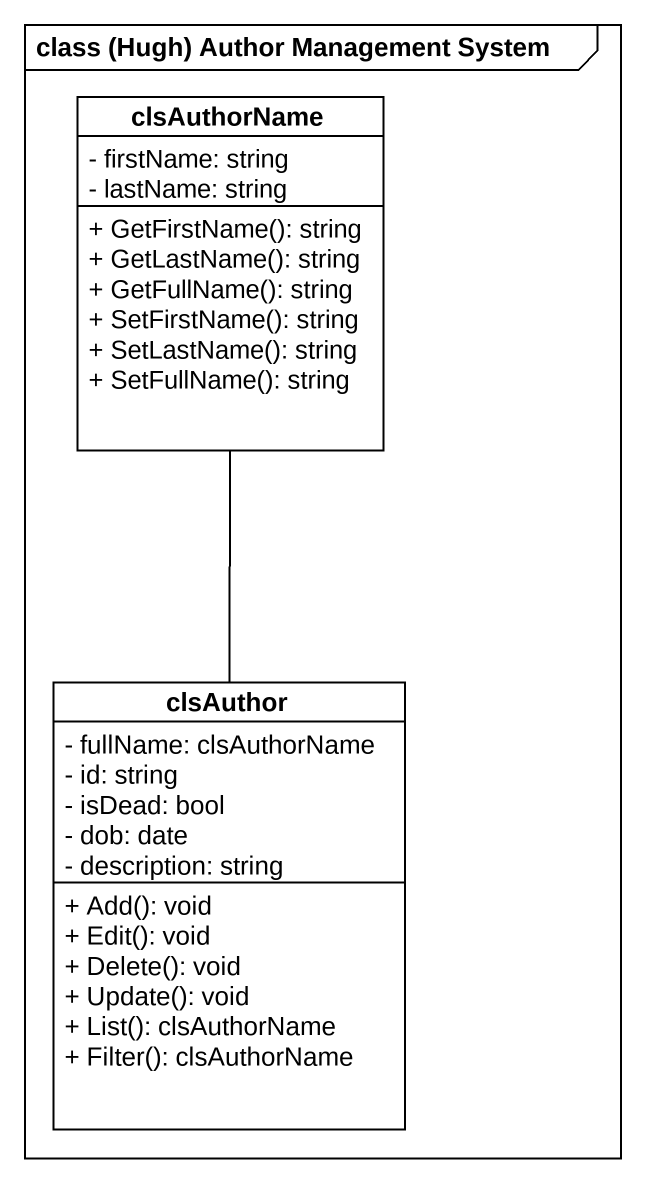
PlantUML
@startuml
mainframe class (Hugh) Author Management System
hide circle
hide empty members
skinparam classAttributeIconSize 0
class clsAuthorName {
  - firstName: string
  - lastName: string
  + GetFirstName(): string
  + GetLastName(): string
  + GetFullName(): string
  + SetFirstName(): string
  + SetLastName(): string
  + SetFullName(): string
}
class clsAuthor {
  - fullName: clsAuthorName
  - id: string
  - isDead: bool
  - dob: date
  - description: string
  + Add(): void
  + Edit(): void
  + Delete(): void
  + Update(): void
  + List(): clsAuthorName
  + Filter(): clsAuthorName
}
clsAuthor -up- clsAuthorName
@enduml
